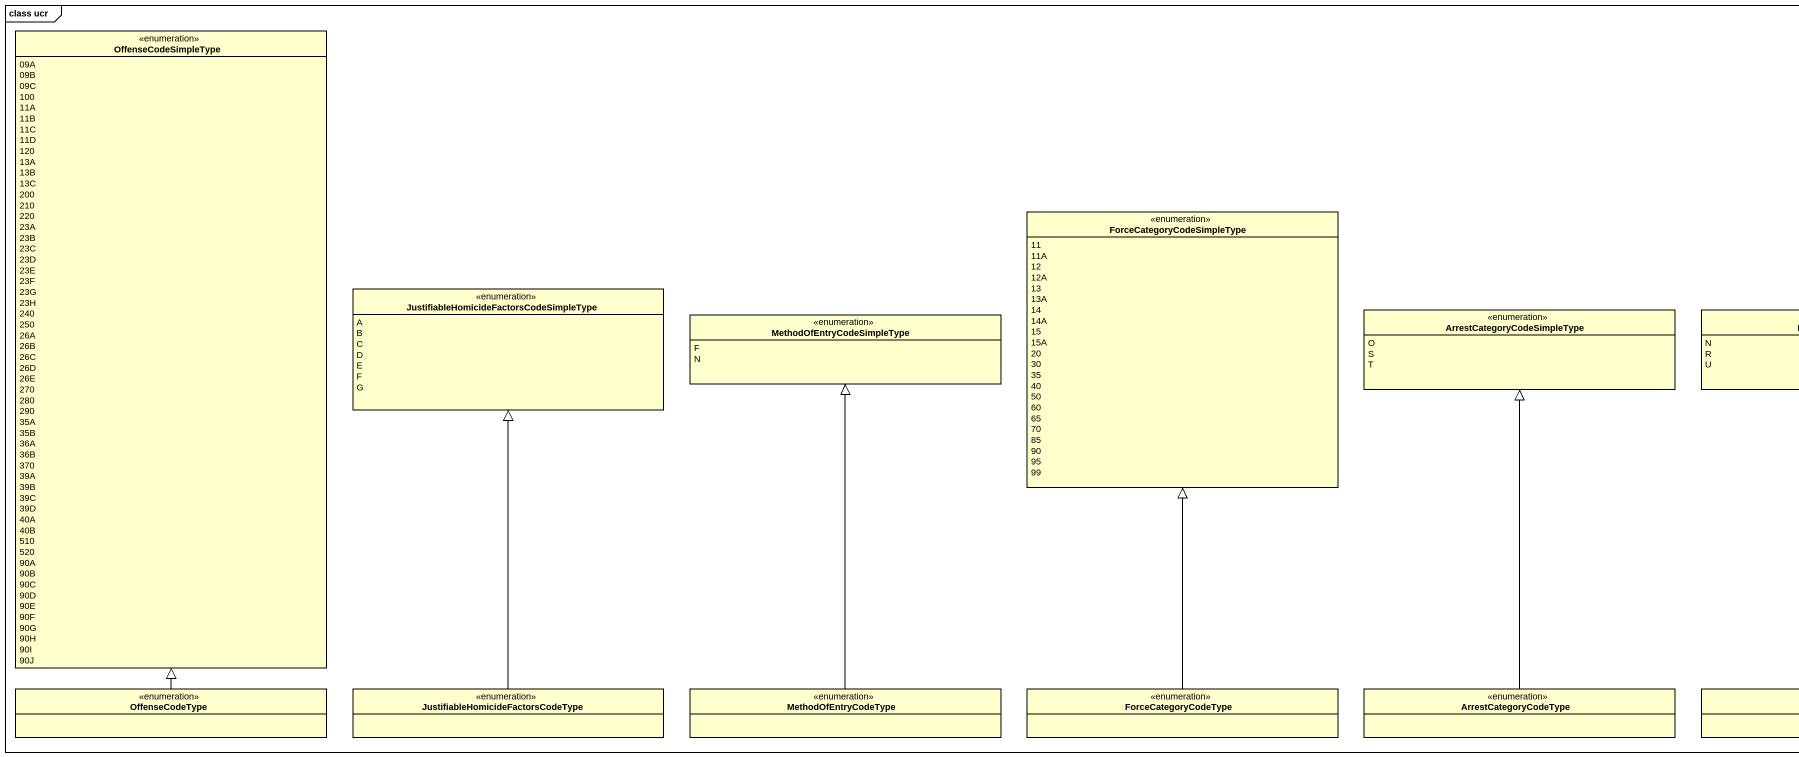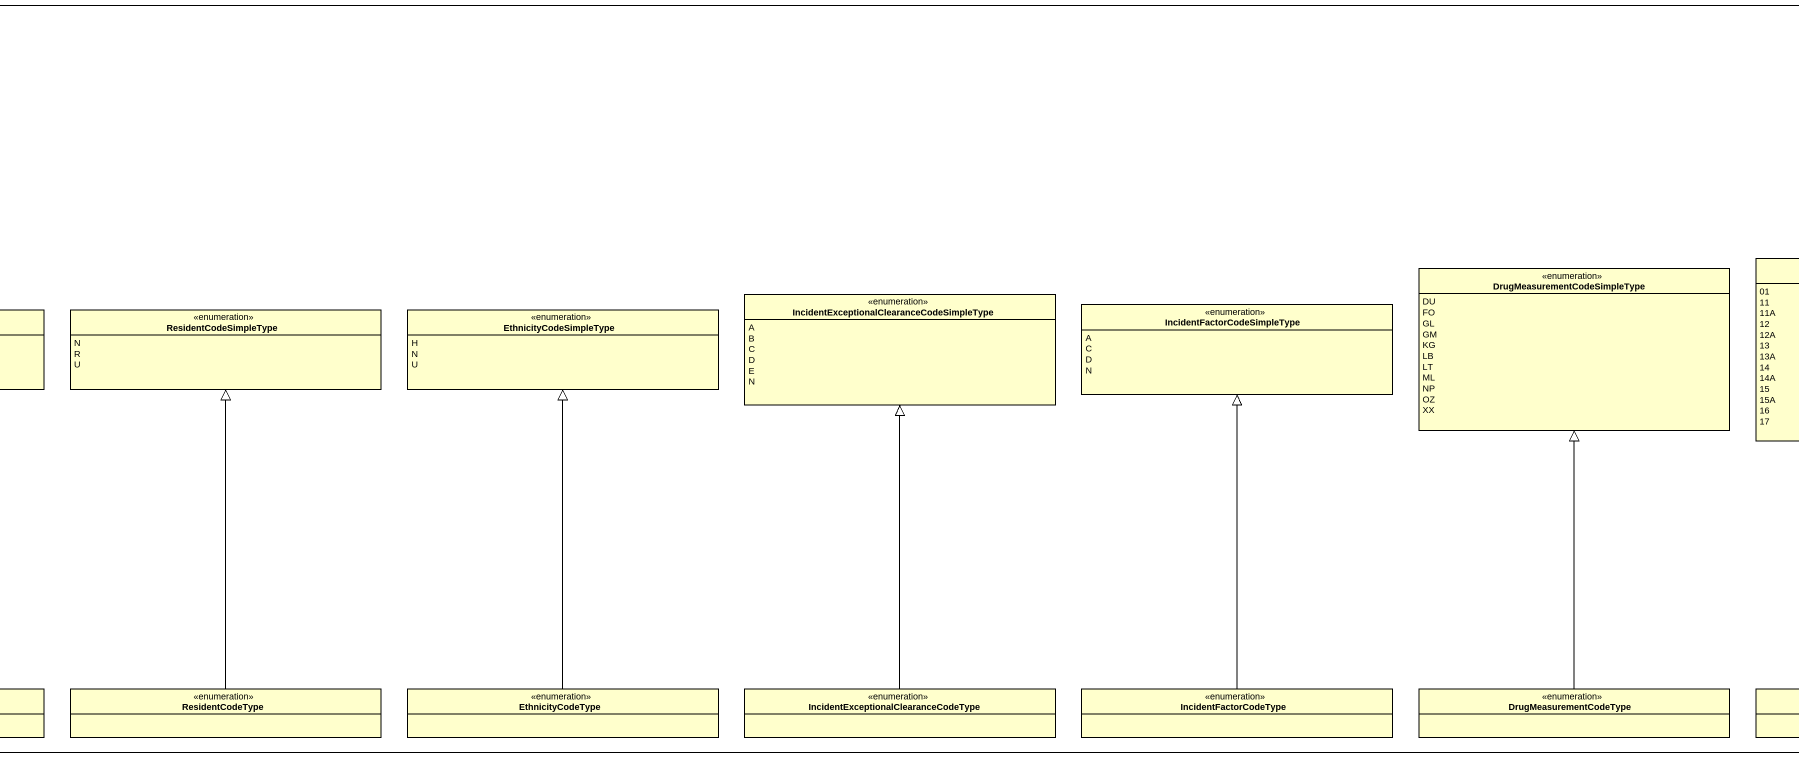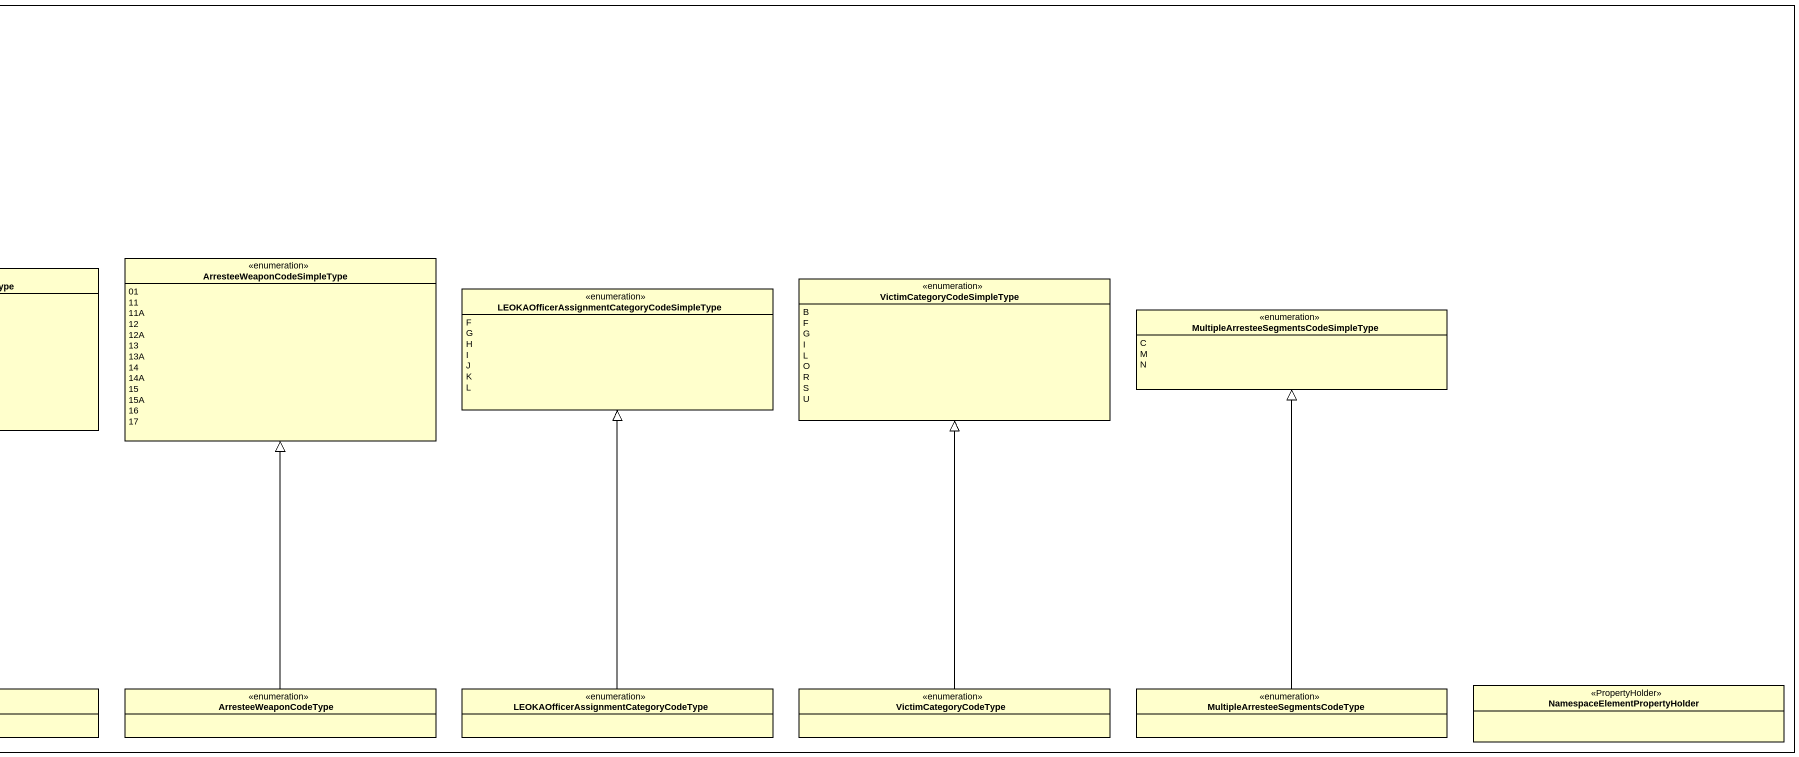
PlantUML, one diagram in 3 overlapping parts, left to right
@startuml
mainframe class ucr
hide circle
hide empty members
enum OffenseCodeSimpleType {
  09A
  09B
  09C
  100
  11A
  11B
  11C
  11D
  120
  13A
  13B
  13C
  200
  210
  220
  23A
  23B
  23C
  23D
  23E
  23F
  23G
  23H
  240
  250
  26A
  26B
  26C
  26D
  26E
  270
  280
  290
  35A
  35B
  36A
  36B
  370
  39A
  39B
  39C
  39D
  40A
  40B
  510
  520
  90A
  90B
  90C
  90D
  90E
  90F
  90G
  90H
  90I
  90J
}
enum ForceCategoryCodeSimpleType {
  11
  11A
  12
  12A
  13
  13A
  14
  14A
  15
  15A
  20
  30
  35
  40
  50
  60
  65
  70
  85
  90
  95
  99
}
enum "DrugMeasurementCodeSimpleType" as DrugMeasurementCodeSimpleTyp {
  DU
  FO
  GL
  GM
  KG
  LB
  LT
  ML
  NP
  OZ
  XX
}
enum ArresteeWeaponCodeSimpleType {
  01
  11
  11A
  12
  12A
  13
  13A
  14
  14A
  15
  15A
  16
  17
}
enum "JustifiableHomicideFactorsCodeSimpleType" as JustifiableHomicideFactorsCo {
  A
  B
  C
  D
  E
  F
  G
}
enum ArrestCategoryCodeSimpleType {
  O
  S
  T
}
enum ResidentCodeSimpleType {
  N
  R
  U
}
enum EthnicityCodeSimpleType {
  H
  N
  U
}
enum "IncidentExceptionalClearanceCodeSimpleType" as IncidentExceptionalClearance {
  A
  B
  C
  D
  E
  N
}
enum IncidentFactorCodeSimpleType {
  A
  C
  D
  N
}
enum "LEOKAOfficerAssignmentCategoryCodeSimpleType" as LEOKAOfficerAssignmentCatego {
  F
  G
  H
  I
  J
  K
  L
}
enum VictimCategoryCodeSimpleType {
  B
  F
  G
  I
  L
  O
  R
  S
  U
}
enum "MultipleArresteeSegmentsCodeSimpleType" as MultipleArresteeSegmentsCode {
  C
  M
  N
}
enum MethodOfEntryCodeSimpleType {
  F
  N
}
enum OffenseCodeType
enum "JustifiableHomicideFactorsCodeType" as JustifiableHomicideFactorsCo_2
enum MethodOfEntryCodeType
enum ForceCategoryCodeType
enum ArrestCategoryCodeType
enum ResidentCodeType
enum EthnicityCodeType
enum "IncidentExceptionalClearanceCodeType" as IncidentExceptionalClearance_2
enum IncidentFactorCodeType
enum DrugMeasurementCodeType
enum ArresteeWeaponCodeType
enum "LEOKAOfficerAssignmentCategoryCodeType" as LEOKAOfficerAssignmentCatego_2
enum VictimCategoryCodeType
enum "MultipleArresteeSegmentsCodeType" as MultipleArresteeSegmentsCode_2
class "NamespaceElementPropertyHolder" as NamespaceElementPropertyHold <<PropertyHolder>>
OffenseCodeType -up-|> OffenseCodeSimpleType
JustifiableHomicideFactorsCo_2 -up-|> JustifiableHomicideFactorsCo
MethodOfEntryCodeType -up-|> MethodOfEntryCodeSimpleType
ForceCategoryCodeType -up-|> ForceCategoryCodeSimpleType
ArrestCategoryCodeType -up-|> ArrestCategoryCodeSimpleType
ResidentCodeType -up-|> ResidentCodeSimpleType
EthnicityCodeType -up-|> EthnicityCodeSimpleType
IncidentExceptionalClearance_2 -up-|> IncidentExceptionalClearance
IncidentFactorCodeType -up-|> IncidentFactorCodeSimpleType
DrugMeasurementCodeType -up-|> DrugMeasurementCodeSimpleTyp
ArresteeWeaponCodeType -up-|> ArresteeWeaponCodeSimpleType
LEOKAOfficerAssignmentCatego_2 -up-|> LEOKAOfficerAssignmentCatego
VictimCategoryCodeType -up-|> VictimCategoryCodeSimpleType
MultipleArresteeSegmentsCode_2 -up-|> MultipleArresteeSegmentsCode
@enduml
